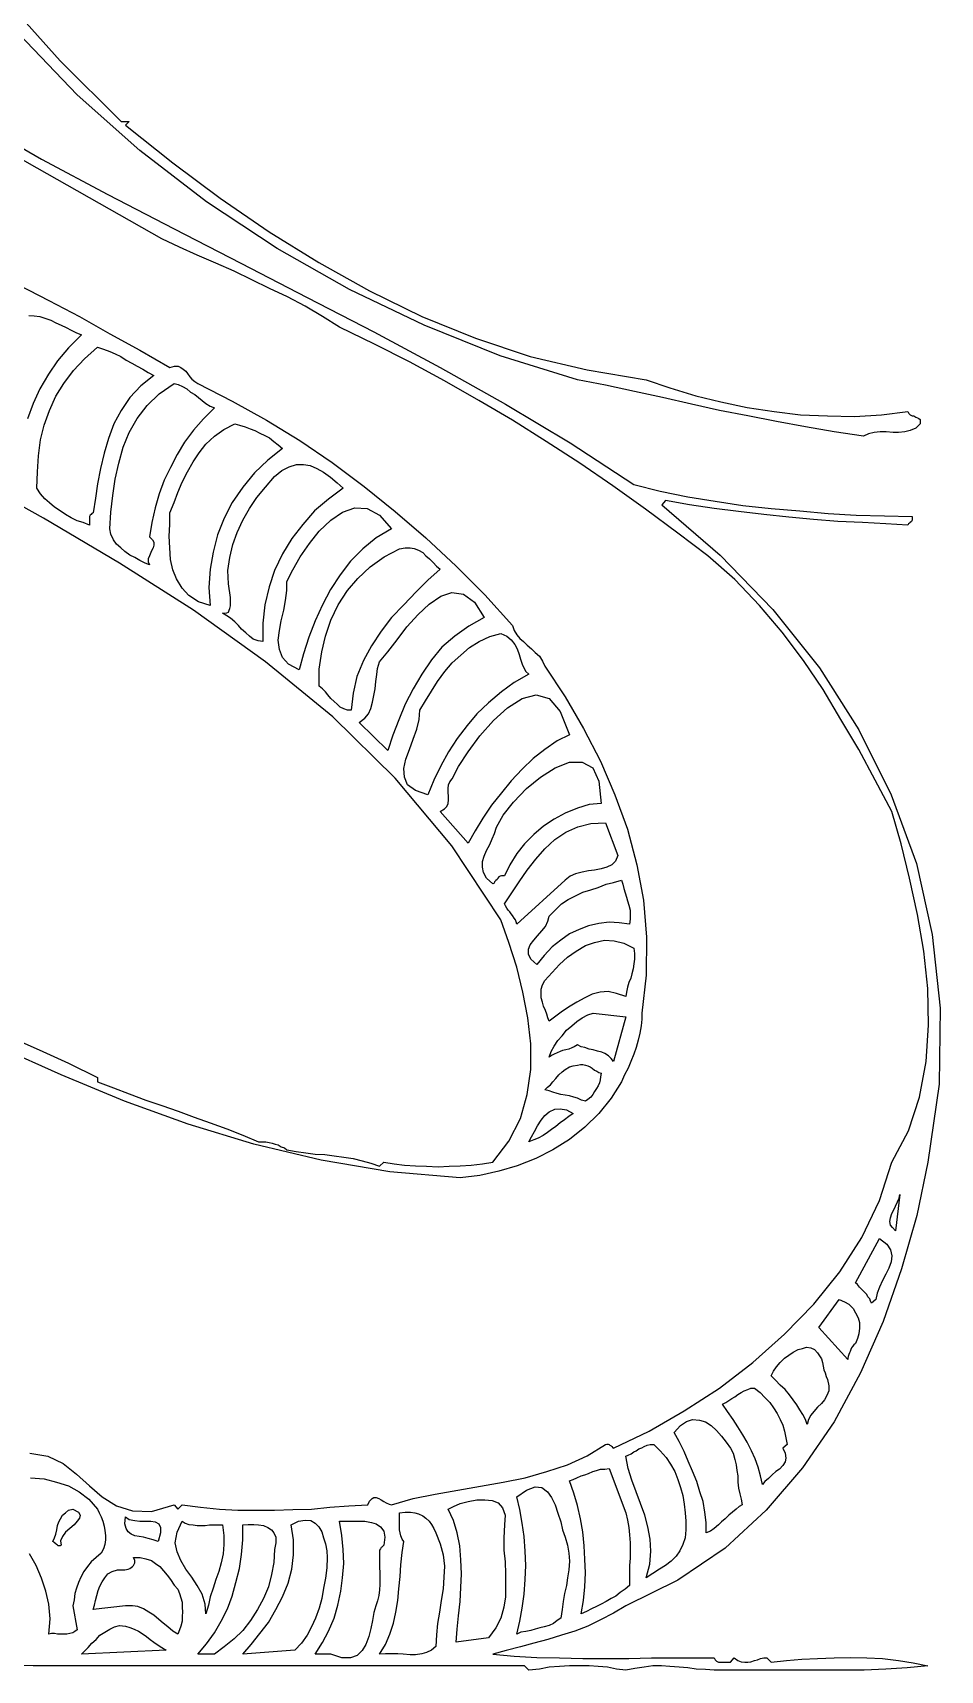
# Model space of a CAD drawing. Extents: x 0.04 to 7.15, y 0.03 to 8.65.
# Drawn here: x 5.67 to 7.151, y 2.743 to 5.414 of the extents above; entities that cross this region are included whole.
import ezdxf

# ---------------------------------------------------------------- set-up
doc = ezdxf.new("R2010")
doc.units = 0
doc.layers.add('1', color=7, linetype='Continuous')

msp = doc.modelspace()

# ---------------------------------------------------------------- linework, layer by layer
for points in [[(5.623, 5.472), (5.715, 5.368), (5.815, 5.269), (5.828, 5.269), (5.822, 5.263), (5.899, 5.202), (5.976, 5.144), (6.056, 5.089), (6.137, 5.039), (6.22, 4.993), (6.305, 4.951), (6.393, 4.916), (6.482, 4.886), (6.575, 4.864), (6.671, 4.848), (6.71, 4.835), (6.752, 4.822), (6.793, 4.812), (6.836, 4.803), (6.88, 4.796), (6.923, 4.791), (6.967, 4.789), (7.011, 4.788), (7.055, 4.791), (7.098, 4.796), (7.1, 4.793), (7.102, 4.791), (7.105, 4.789), (7.108, 4.789), (7.111, 4.787), (7.114, 4.786), (7.116, 4.785), (7.118, 4.783), (7.118, 4.78), (7.118, 4.776), (7.111, 4.769), (7.102, 4.765), (7.093, 4.763), (7.083, 4.762), (7.074, 4.762), (7.063, 4.763), (7.053, 4.763), (7.043, 4.762), (7.034, 4.76), (7.026, 4.756), (6.978, 4.763), (6.931, 4.771), (6.884, 4.78), (6.837, 4.789), (6.791, 4.798), (6.745, 4.808), (6.698, 4.819), (6.652, 4.829), (6.605, 4.839), (6.559, 4.848), (6.433, 4.887), (6.309, 4.937), (6.187, 4.995), (6.069, 5.062), (5.954, 5.138), (5.845, 5.222), (5.743, 5.313), (5.648, 5.412)], [(5.578, 5.269), (5.685, 5.208), (5.793, 5.15), (5.901, 5.094), (6.01, 5.038), (6.118, 4.982), (6.227, 4.926), (6.335, 4.868), (6.442, 4.808), (6.547, 4.745), (6.651, 4.677), (6.694, 4.666), (6.739, 4.657), (6.784, 4.65), (6.829, 4.643), (6.875, 4.638), (6.922, 4.634), (6.968, 4.63), (7.014, 4.627), (7.06, 4.626), (7.105, 4.625), (7.105, 4.622), (7.105, 4.62), (7.105, 4.619), (7.104, 4.617), (7.102, 4.615), (7.101, 4.614), (7.099, 4.613), (7.098, 4.611), (7.062, 4.613), (7.024, 4.615), (6.984, 4.617), (6.944, 4.62), (6.904, 4.624), (6.863, 4.628), (6.822, 4.633), (6.782, 4.638), (6.742, 4.644), (6.703, 4.651), (6.697, 4.644), (6.792, 4.562), (6.878, 4.473), (6.954, 4.378), (7.018, 4.277), (7.071, 4.171), (7.112, 4.059), (7.138, 3.943), (7.151, 3.823), (7.149, 3.699), (7.131, 3.572), (7.113, 3.485), (7.088, 3.398), (7.058, 3.312), (7.021, 3.228), (6.978, 3.148), (6.926, 3.073), (6.867, 3.004), (6.8, 2.942), (6.723, 2.89), (6.638, 2.848), (6.618, 2.836), (6.597, 2.825), (6.576, 2.815), (6.555, 2.807), (6.533, 2.8), (6.511, 2.793), (6.488, 2.787), (6.466, 2.781), (6.443, 2.775), (6.421, 2.769), (6.456, 2.766), (6.493, 2.764), (6.53, 2.763), (6.568, 2.762), (6.606, 2.762), (6.643, 2.762), (6.68, 2.763), (6.716, 2.763), (6.75, 2.763), (6.782, 2.763), (6.784, 2.76), (6.786, 2.758), (6.789, 2.756), (6.791, 2.756), (6.794, 2.756), (6.797, 2.756), (6.8, 2.756), (6.803, 2.756), (6.806, 2.756), (6.809, 2.756), (6.815, 2.763), (6.821, 2.759), (6.826, 2.757), (6.832, 2.756), (6.837, 2.756), (6.842, 2.757), (6.848, 2.759), (6.853, 2.76), (6.858, 2.762), (6.863, 2.763), (6.868, 2.763), (6.875, 2.756), (6.9, 2.759), (6.925, 2.761), (6.951, 2.762), (6.978, 2.763), (7.004, 2.764), (7.031, 2.763), (7.057, 2.762), (7.083, 2.759), (7.107, 2.755), (7.131, 2.75), (7.097, 2.747), (7.062, 2.745), (7.027, 2.743), (6.991, 2.743), (6.955, 2.743), (6.92, 2.743), (6.884, 2.743), (6.849, 2.743), (6.815, 2.743), (6.782, 2.743), (6.768, 2.744), (6.753, 2.745), (6.739, 2.747), (6.725, 2.748), (6.71, 2.749), (6.696, 2.75), (6.682, 2.75), (6.668, 2.748), (6.653, 2.746), (6.638, 2.743), (6.623, 2.745), (6.608, 2.748), (6.593, 2.749), (6.578, 2.75), (6.562, 2.75), (6.546, 2.75), (6.53, 2.749), (6.513, 2.748), (6.497, 2.745), (6.48, 2.743), (6.473, 2.75), (6.465, 2.75), (6.457, 2.75), (6.449, 2.75), (6.442, 2.75), (6.434, 2.75), (6.425, 2.75), (6.417, 2.75), (6.408, 2.75), (6.398, 2.75), (6.388, 2.75), (6.32, 2.75), (6.25, 2.75), (6.18, 2.75), (6.108, 2.75), (6.035, 2.75), (5.962, 2.75), (5.889, 2.75), (5.815, 2.75), (5.743, 2.75), (5.671, 2.75), (5.556, 2.753)], [(5.666, 3.097), (5.695, 3.092), (5.72, 3.08), (5.742, 3.063), (5.763, 3.044), (5.784, 3.026), (5.807, 3.011), (5.833, 3.003), (5.864, 3.002), (5.901, 3.013), (5.907, 3.006), (5.914, 3.013), (5.944, 3.009), (5.975, 3.006), (6.005, 3.004), (6.035, 3.004), (6.065, 3.004), (6.095, 3.005), (6.125, 3.006), (6.155, 3.009), (6.186, 3.011), (6.217, 3.013), (6.22, 3.019), (6.224, 3.023), (6.227, 3.025), (6.231, 3.025), (6.235, 3.023), (6.239, 3.021), (6.243, 3.018), (6.247, 3.016), (6.252, 3.014), (6.256, 3.013), (6.291, 3.023), (6.327, 3.03), (6.364, 3.037), (6.401, 3.043), (6.438, 3.05), (6.474, 3.057), (6.509, 3.067), (6.543, 3.078), (6.575, 3.093), (6.605, 3.111), (6.607, 3.112), (6.609, 3.112), (6.611, 3.111), (6.612, 3.11), (6.614, 3.109), (6.615, 3.108), (6.617, 3.106), (6.618, 3.105), (6.676, 3.133), (6.733, 3.166), (6.791, 3.203), (6.845, 3.245), (6.897, 3.291), (6.945, 3.34), (6.987, 3.393), (7.023, 3.449), (7.052, 3.509), (7.072, 3.572), (7.099, 3.623), (7.117, 3.678), (7.128, 3.736), (7.132, 3.795), (7.131, 3.855), (7.124, 3.916), (7.114, 3.976), (7.101, 4.035), (7.087, 4.091), (7.072, 4.144), (7.045, 4.195), (7.018, 4.245), (6.989, 4.294), (6.96, 4.343), (6.928, 4.39), (6.893, 4.436), (6.856, 4.48), (6.816, 4.522), (6.772, 4.561), (6.723, 4.598), (6.67, 4.637), (6.617, 4.675), (6.563, 4.712), (6.508, 4.747), (6.453, 4.782), (6.398, 4.814), (6.342, 4.846), (6.285, 4.877), (6.228, 4.906), (6.171, 4.934), (6.143, 4.951), (6.115, 4.968), (6.086, 4.983), (6.057, 4.997), (6.028, 5.011), (5.999, 5.025), (5.969, 5.038), (5.939, 5.051), (5.91, 5.064), (5.881, 5.078), (5.625, 5.223)], [(5.647, 5.003), (5.697, 4.977), (5.747, 4.951), (5.796, 4.923), (5.845, 4.896), (5.894, 4.868), (5.902, 4.87), (5.908, 4.87), (5.912, 4.868), (5.916, 4.865), (5.92, 4.862), (5.923, 4.858), (5.927, 4.853), (5.93, 4.849), (5.935, 4.845), (5.94, 4.842), (5.996, 4.813), (6.052, 4.782), (6.106, 4.749), (6.159, 4.713), (6.211, 4.674), (6.262, 4.633), (6.312, 4.59), (6.361, 4.544), (6.408, 4.497), (6.453, 4.447), (6.456, 4.439), (6.46, 4.432), (6.465, 4.426), (6.471, 4.421), (6.477, 4.415), (6.484, 4.409), (6.49, 4.403), (6.497, 4.397), (6.502, 4.389), (6.506, 4.381), (6.539, 4.331), (6.569, 4.279), (6.597, 4.226), (6.62, 4.171), (6.641, 4.115), (6.656, 4.057), (6.667, 3.999), (6.672, 3.939), (6.671, 3.877), (6.664, 3.815), (6.664, 3.805), (6.663, 3.794), (6.661, 3.782), (6.658, 3.771), (6.655, 3.759), (6.651, 3.748), (6.646, 3.736), (6.642, 3.725), (6.636, 3.714), (6.631, 3.703), (6.614, 3.676), (6.594, 3.651), (6.571, 3.629), (6.546, 3.609), (6.519, 3.592), (6.491, 3.578), (6.461, 3.566), (6.431, 3.557), (6.4, 3.55), (6.368, 3.546), (6.253, 3.556), (6.141, 3.575), (6.031, 3.601), (5.924, 3.634), (5.82, 3.671), (5.717, 3.714), (5.617, 3.759)], [(5.633, 3.776), (5.681, 3.755), (5.729, 3.733), (5.776, 3.71), (5.776, 3.703), (5.802, 3.693), (5.828, 3.683), (5.855, 3.673), (5.881, 3.664), (5.908, 3.655), (5.934, 3.645), (5.96, 3.636), (5.987, 3.626), (6.013, 3.616), (6.039, 3.605), (6.042, 3.605), (6.046, 3.605), (6.051, 3.605), (6.056, 3.604), (6.061, 3.603), (6.066, 3.601), (6.071, 3.6), (6.076, 3.597), (6.081, 3.595), (6.085, 3.592), (6.1, 3.589), (6.116, 3.587), (6.131, 3.585), (6.147, 3.584), (6.162, 3.582), (6.178, 3.58), (6.193, 3.578), (6.208, 3.574), (6.222, 3.57), (6.236, 3.565), (6.243, 3.572), (6.26, 3.569), (6.277, 3.567), (6.295, 3.566), (6.313, 3.565), (6.332, 3.564), (6.35, 3.565), (6.368, 3.566), (6.386, 3.567), (6.404, 3.569), (6.421, 3.572), (6.447, 3.606), (6.466, 3.643), (6.477, 3.682), (6.483, 3.723), (6.483, 3.765), (6.478, 3.807), (6.47, 3.849), (6.46, 3.89), (6.447, 3.93), (6.434, 3.967), (6.354, 4.088), (6.262, 4.198), (6.16, 4.298), (6.05, 4.388), (5.933, 4.472), (5.812, 4.549), (5.688, 4.622), (5.563, 4.692)], [(5.717, 2.947), (5.715, 2.946), (5.712, 2.946), (5.711, 2.947), (5.709, 2.948), (5.708, 2.949), (5.706, 2.951), (5.705, 2.952), (5.703, 2.953), (5.706, 2.959), (5.708, 2.965), (5.71, 2.972), (5.711, 2.979), (5.713, 2.985), (5.716, 2.99), (5.719, 2.996), (5.724, 3), (5.729, 3.004), (5.736, 3.006), (5.745, 3.001), (5.748, 2.996), (5.747, 2.991), (5.743, 2.986), (5.738, 2.98), (5.731, 2.974), (5.724, 2.968), (5.719, 2.961), (5.716, 2.954), (5.717, 2.947)]]:
    msp.add_lwpolyline(points)
at = {"layer": '1'}
for points in [[(5.664, 4.953), (5.673, 4.952), (5.682, 4.951), (5.692, 4.948), (5.7, 4.945), (5.708, 4.941), (5.717, 4.937), (5.725, 4.933), (5.733, 4.929), (5.741, 4.925), (5.75, 4.921)], [(5.75, 4.921), (5.729, 4.9), (5.711, 4.879), (5.696, 4.857), (5.682, 4.833), (5.671, 4.809), (5.662, 4.784)], [(5.868, 4.855), (5.847, 4.838), (5.829, 4.819), (5.815, 4.798), (5.803, 4.776), (5.794, 4.752), (5.787, 4.728), (5.781, 4.703), (5.776, 4.678), (5.773, 4.655), (5.769, 4.631), (5.767, 4.63), (5.766, 4.628), (5.764, 4.627), (5.763, 4.625), (5.763, 4.622), (5.763, 4.62), (5.763, 4.617), (5.763, 4.614), (5.763, 4.611), (5.753, 4.615), (5.743, 4.618), (5.733, 4.623), (5.724, 4.628), (5.715, 4.634), (5.706, 4.64), (5.698, 4.647), (5.69, 4.654), (5.683, 4.662), (5.677, 4.671), (5.678, 4.698), (5.68, 4.724), (5.683, 4.75), (5.689, 4.774), (5.698, 4.798), (5.708, 4.821), (5.721, 4.842), (5.737, 4.863), (5.755, 4.882), (5.776, 4.901), (5.786, 4.898), (5.796, 4.894), (5.805, 4.89), (5.814, 4.886), (5.823, 4.88), (5.832, 4.875), (5.841, 4.87), (5.85, 4.865), (5.859, 4.86), (5.868, 4.855)], [(5.967, 4.802), (5.949, 4.784), (5.933, 4.766), (5.918, 4.746), (5.906, 4.726), (5.895, 4.705), (5.885, 4.684), (5.877, 4.662), (5.87, 4.639), (5.865, 4.615), (5.861, 4.592), (5.866, 4.587), (5.868, 4.583), (5.868, 4.578), (5.867, 4.574), (5.865, 4.57), (5.863, 4.566), (5.861, 4.561), (5.859, 4.556), (5.859, 4.551), (5.861, 4.546), (5.854, 4.549), (5.845, 4.553), (5.837, 4.558), (5.829, 4.562), (5.821, 4.568), (5.814, 4.574), (5.807, 4.58), (5.802, 4.587), (5.798, 4.596), (5.796, 4.605), (5.798, 4.632), (5.801, 4.659), (5.805, 4.686), (5.811, 4.712), (5.818, 4.738), (5.828, 4.762), (5.841, 4.785), (5.857, 4.806), (5.877, 4.825), (5.901, 4.842), (5.908, 4.84), (5.915, 4.837), (5.922, 4.833), (5.928, 4.828), (5.935, 4.824), (5.941, 4.819), (5.947, 4.814), (5.953, 4.809), (5.96, 4.805), (5.967, 4.802)], [(6.078, 4.736), (6.054, 4.717), (6.032, 4.696), (6.013, 4.673), (5.996, 4.648), (5.983, 4.622), (5.972, 4.595), (5.965, 4.567), (5.96, 4.539), (5.958, 4.509), (5.96, 4.48), (5.941, 4.486), (5.925, 4.496), (5.914, 4.508), (5.905, 4.523), (5.899, 4.538), (5.895, 4.555), (5.894, 4.574), (5.893, 4.593), (5.894, 4.612), (5.894, 4.631), (5.901, 4.648), (5.907, 4.664), (5.914, 4.681), (5.923, 4.698), (5.932, 4.714), (5.942, 4.729), (5.953, 4.743), (5.967, 4.756), (5.982, 4.767), (6, 4.776), (6.008, 4.774), (6.017, 4.771), (6.025, 4.768), (6.033, 4.765), (6.041, 4.761), (6.049, 4.757), (6.057, 4.753), (6.064, 4.747), (6.071, 4.742), (6.078, 4.736)], [(6.177, 4.671), (6.153, 4.653), (6.13, 4.634), (6.111, 4.612), (6.093, 4.589), (6.078, 4.564), (6.065, 4.537), (6.056, 4.51), (6.049, 4.481), (6.046, 4.451), (6.046, 4.421), (6.038, 4.422), (6.03, 4.425), (6.024, 4.43), (6.018, 4.435), (6.011, 4.441), (6.006, 4.447), (6, 4.453), (5.993, 4.459), (5.987, 4.463), (5.98, 4.467), (5.984, 4.467), (5.987, 4.468), (5.99, 4.469), (5.991, 4.472), (5.992, 4.475), (5.993, 4.479), (5.993, 4.482), (5.993, 4.486), (5.993, 4.49), (5.993, 4.493), (5.99, 4.515), (5.989, 4.537), (5.992, 4.558), (5.997, 4.579), (6.004, 4.599), (6.013, 4.619), (6.024, 4.638), (6.036, 4.656), (6.05, 4.673), (6.065, 4.69), (6.077, 4.7), (6.089, 4.706), (6.101, 4.71), (6.112, 4.71), (6.123, 4.708), (6.134, 4.703), (6.145, 4.697), (6.156, 4.689), (6.167, 4.68), (6.177, 4.671)], [(6.256, 4.605), (6.231, 4.59), (6.209, 4.572), (6.189, 4.552), (6.172, 4.53), (6.156, 4.506), (6.143, 4.481), (6.131, 4.455), (6.121, 4.428), (6.112, 4.401), (6.105, 4.375), (6.088, 4.384), (6.078, 4.395), (6.073, 4.408), (6.071, 4.423), (6.073, 4.439), (6.076, 4.455), (6.08, 4.472), (6.083, 4.488), (6.085, 4.504), (6.085, 4.519), (6.095, 4.538), (6.107, 4.559), (6.122, 4.581), (6.138, 4.601), (6.157, 4.619), (6.176, 4.632), (6.196, 4.639), (6.216, 4.638), (6.236, 4.627), (6.256, 4.605)], [(6.335, 4.539), (6.315, 4.521), (6.296, 4.502), (6.276, 4.481), (6.256, 4.46), (6.239, 4.438), (6.223, 4.414), (6.21, 4.39), (6.199, 4.364), (6.193, 4.337), (6.19, 4.309), (6.184, 4.309), (6.178, 4.311), (6.172, 4.314), (6.167, 4.319), (6.162, 4.323), (6.157, 4.328), (6.152, 4.334), (6.148, 4.339), (6.143, 4.344), (6.138, 4.348), (6.138, 4.376), (6.142, 4.404), (6.148, 4.43), (6.157, 4.456), (6.169, 4.481), (6.184, 4.504), (6.201, 4.524), (6.221, 4.543), (6.244, 4.559), (6.269, 4.572), (6.278, 4.574), (6.286, 4.574), (6.293, 4.573), (6.3, 4.57), (6.307, 4.566), (6.312, 4.561), (6.318, 4.556), (6.324, 4.55), (6.329, 4.544), (6.335, 4.539)], [(6.407, 4.46), (6.382, 4.446), (6.359, 4.43), (6.338, 4.412), (6.321, 4.391), (6.305, 4.368), (6.291, 4.344), (6.278, 4.319), (6.268, 4.293), (6.258, 4.268), (6.25, 4.243), (6.203, 4.289), (6.212, 4.296), (6.218, 4.303), (6.222, 4.312), (6.225, 4.322), (6.227, 4.333), (6.229, 4.344), (6.23, 4.356), (6.232, 4.367), (6.233, 4.377), (6.236, 4.388), (6.25, 4.404), (6.265, 4.424), (6.281, 4.445), (6.299, 4.465), (6.317, 4.482), (6.336, 4.495), (6.354, 4.501), (6.373, 4.498), (6.391, 4.485), (6.407, 4.46)], [(6.48, 4.368), (6.456, 4.354), (6.435, 4.339), (6.414, 4.321), (6.395, 4.303), (6.379, 4.284), (6.363, 4.263), (6.349, 4.241), (6.336, 4.218), (6.325, 4.195), (6.315, 4.171), (6.295, 4.178), (6.282, 4.187), (6.277, 4.2), (6.276, 4.214), (6.279, 4.229), (6.285, 4.245), (6.291, 4.262), (6.297, 4.278), (6.301, 4.294), (6.302, 4.309), (6.311, 4.324), (6.321, 4.34), (6.331, 4.356), (6.343, 4.372), (6.355, 4.386), (6.369, 4.399), (6.383, 4.411), (6.399, 4.421), (6.416, 4.429), (6.434, 4.434), (6.444, 4.43), (6.451, 4.424), (6.457, 4.416), (6.461, 4.409), (6.464, 4.4), (6.466, 4.392), (6.469, 4.384), (6.472, 4.377), (6.475, 4.372), (6.48, 4.368)], [(6.546, 4.269), (6.526, 4.259), (6.506, 4.245), (6.487, 4.23), (6.469, 4.213), (6.451, 4.194), (6.435, 4.174), (6.419, 4.154), (6.405, 4.133), (6.392, 4.112), (6.381, 4.092), (6.335, 4.144), (6.342, 4.148), (6.346, 4.152), (6.348, 4.157), (6.349, 4.163), (6.349, 4.169), (6.348, 4.175), (6.348, 4.181), (6.349, 4.187), (6.351, 4.192), (6.355, 4.197), (6.365, 4.217), (6.381, 4.241), (6.4, 4.267), (6.422, 4.292), (6.445, 4.313), (6.469, 4.328), (6.492, 4.334), (6.513, 4.328), (6.531, 4.307), (6.546, 4.269)], [(6.598, 4.157), (6.578, 4.155), (6.559, 4.149), (6.539, 4.141), (6.521, 4.131), (6.504, 4.12), (6.488, 4.106), (6.473, 4.091), (6.46, 4.075), (6.449, 4.057), (6.44, 4.039), (6.437, 4.039), (6.435, 4.039), (6.433, 4.038), (6.431, 4.037), (6.429, 4.035), (6.428, 4.033), (6.426, 4.031), (6.424, 4.029), (6.423, 4.027), (6.421, 4.026), (6.411, 4.035), (6.406, 4.044), (6.404, 4.053), (6.404, 4.062), (6.407, 4.071), (6.411, 4.08), (6.416, 4.09), (6.42, 4.099), (6.424, 4.108), (6.427, 4.118), (6.438, 4.138), (6.455, 4.159), (6.476, 4.181), (6.499, 4.2), (6.523, 4.215), (6.546, 4.224), (6.567, 4.224), (6.584, 4.215), (6.594, 4.193), (6.598, 4.157)], [(6.625, 4.072), (6.621, 4.063), (6.615, 4.057), (6.607, 4.053), (6.598, 4.05), (6.587, 4.048), (6.577, 4.047), (6.567, 4.045), (6.556, 4.042), (6.547, 4.038), (6.539, 4.032), (6.46, 3.96), (6.459, 3.964), (6.458, 3.967), (6.456, 3.97), (6.453, 3.974), (6.451, 3.977), (6.449, 3.98), (6.446, 3.983), (6.444, 3.986), (6.442, 3.99), (6.44, 3.993), (6.452, 4.011), (6.464, 4.029), (6.477, 4.048), (6.491, 4.066), (6.506, 4.083), (6.522, 4.098), (6.54, 4.11), (6.56, 4.119), (6.581, 4.124), (6.605, 4.125), (6.625, 4.072)], [(6.644, 3.96), (6.627, 3.962), (6.611, 3.963), (6.594, 3.961), (6.577, 3.957), (6.562, 3.951), (6.546, 3.944), (6.532, 3.934), (6.518, 3.923), (6.505, 3.909), (6.493, 3.894), (6.483, 3.903), (6.479, 3.911), (6.479, 3.919), (6.482, 3.926), (6.488, 3.934), (6.494, 3.941), (6.501, 3.949), (6.507, 3.956), (6.511, 3.965), (6.513, 3.973), (6.523, 3.983), (6.533, 3.993), (6.544, 4), (6.556, 4.006), (6.568, 4.012), (6.581, 4.016), (6.593, 4.02), (6.606, 4.025), (6.618, 4.028), (6.631, 4.032), (6.633, 4.025), (6.635, 4.018), (6.637, 4.011), (6.639, 4.004), (6.641, 3.998), (6.643, 3.991), (6.645, 3.983), (6.645, 3.976), (6.645, 3.968), (6.644, 3.96)], [(6.651, 3.921), (6.652, 3.912), (6.652, 3.903), (6.651, 3.895), (6.65, 3.887), (6.648, 3.879), (6.646, 3.872), (6.643, 3.865), (6.641, 3.857), (6.639, 3.849), (6.638, 3.842), (6.623, 3.847), (6.609, 3.85), (6.596, 3.849), (6.583, 3.846), (6.571, 3.84), (6.558, 3.833), (6.547, 3.826), (6.535, 3.818), (6.524, 3.81), (6.513, 3.802), (6.511, 3.807), (6.509, 3.813), (6.507, 3.819), (6.504, 3.826), (6.502, 3.833), (6.5, 3.84), (6.5, 3.847), (6.5, 3.854), (6.502, 3.861), (6.506, 3.868), (6.518, 3.881), (6.53, 3.894), (6.543, 3.906), (6.557, 3.916), (6.572, 3.925), (6.587, 3.93), (6.603, 3.934), (6.619, 3.933), (6.635, 3.929), (6.651, 3.921)], [(6.618, 3.736), (6.614, 3.741), (6.61, 3.745), (6.604, 3.749), (6.599, 3.751), (6.592, 3.753), (6.585, 3.755), (6.578, 3.756), (6.571, 3.759), (6.565, 3.76), (6.559, 3.763), (6.554, 3.76), (6.55, 3.758), (6.545, 3.756), (6.54, 3.755), (6.535, 3.754), (6.531, 3.752), (6.526, 3.75), (6.521, 3.748), (6.517, 3.746), (6.513, 3.743), (6.516, 3.752), (6.521, 3.761), (6.527, 3.77), (6.534, 3.778), (6.541, 3.787), (6.55, 3.794), (6.558, 3.801), (6.567, 3.807), (6.576, 3.812), (6.585, 3.815), (6.638, 3.809), (6.618, 3.736)], [(6.598, 3.717), (6.597, 3.711), (6.596, 3.706), (6.595, 3.701), (6.593, 3.696), (6.59, 3.692), (6.587, 3.687), (6.584, 3.682), (6.581, 3.678), (6.576, 3.674), (6.572, 3.671), (6.566, 3.673), (6.559, 3.676), (6.553, 3.678), (6.546, 3.68), (6.539, 3.681), (6.532, 3.682), (6.526, 3.684), (6.519, 3.686), (6.513, 3.688), (6.506, 3.69), (6.51, 3.694), (6.515, 3.698), (6.519, 3.703), (6.524, 3.708), (6.529, 3.714), (6.534, 3.719), (6.539, 3.723), (6.546, 3.727), (6.552, 3.729), (6.559, 3.73), (6.564, 3.731), (6.568, 3.731), (6.572, 3.73), (6.576, 3.729), (6.58, 3.727), (6.583, 3.725), (6.587, 3.722), (6.591, 3.72), (6.594, 3.718), (6.598, 3.717)], [(6.552, 3.651), (6.545, 3.646), (6.538, 3.641), (6.531, 3.636), (6.524, 3.63), (6.517, 3.625), (6.51, 3.62), (6.503, 3.615), (6.495, 3.611), (6.488, 3.608), (6.48, 3.605), (6.484, 3.613), (6.489, 3.622), (6.494, 3.631), (6.5, 3.64), (6.506, 3.648), (6.513, 3.654), (6.522, 3.658), (6.531, 3.659), (6.541, 3.657), (6.552, 3.651)], [(7.078, 3.46), (7.073, 3.465), (7.07, 3.469), (7.069, 3.475), (7.07, 3.481), (7.072, 3.488), (7.075, 3.494), (7.078, 3.5), (7.081, 3.507), (7.084, 3.513), (7.085, 3.519), (7.078, 3.46)], [(7.046, 3.348), (7.039, 3.342), (7.037, 3.345), (7.036, 3.349), (7.033, 3.352), (7.031, 3.356), (7.028, 3.359), (7.025, 3.362), (7.022, 3.365), (7.019, 3.368), (7.016, 3.372), (7.013, 3.375), (7.052, 3.447), (7.064, 3.438), (7.07, 3.429), (7.072, 3.419), (7.071, 3.409), (7.067, 3.399), (7.062, 3.389), (7.057, 3.379), (7.052, 3.368), (7.048, 3.358), (7.046, 3.348)], [(7.013, 3.276), (7.01, 3.274), (7.008, 3.271), (7.006, 3.269), (7.005, 3.266), (7.004, 3.263), (7.003, 3.261), (7.002, 3.258), (7.001, 3.255), (7, 3.252), (7, 3.25), (6.953, 3.302), (6.986, 3.348), (6.995, 3.344), (7.002, 3.34), (7.009, 3.333), (7.013, 3.326), (7.017, 3.318), (7.019, 3.31), (7.019, 3.301), (7.018, 3.292), (7.016, 3.284), (7.013, 3.276)], [(6.967, 3.217), (6.969, 3.207), (6.969, 3.199), (6.966, 3.191), (6.962, 3.184), (6.957, 3.178), (6.951, 3.172), (6.945, 3.165), (6.94, 3.159), (6.936, 3.152), (6.934, 3.144), (6.931, 3.152), (6.927, 3.16), (6.922, 3.168), (6.917, 3.176), (6.911, 3.184), (6.905, 3.192), (6.898, 3.201), (6.89, 3.208), (6.882, 3.216), (6.875, 3.223), (6.879, 3.231), (6.884, 3.238), (6.89, 3.245), (6.897, 3.252), (6.904, 3.257), (6.911, 3.262), (6.919, 3.266), (6.926, 3.268), (6.933, 3.27), (6.94, 3.269), (6.946, 3.266), (6.951, 3.261), (6.954, 3.256), (6.957, 3.251), (6.959, 3.245), (6.96, 3.239), (6.961, 3.233), (6.963, 3.228), (6.965, 3.222), (6.967, 3.217)], [(6.901, 3.111), (6.894, 3.105), (6.898, 3.097), (6.899, 3.089), (6.898, 3.083), (6.894, 3.077), (6.889, 3.071), (6.883, 3.067), (6.877, 3.062), (6.871, 3.056), (6.865, 3.051), (6.861, 3.046), (6.858, 3.06), (6.854, 3.074), (6.849, 3.088), (6.843, 3.101), (6.836, 3.115), (6.829, 3.127), (6.821, 3.14), (6.813, 3.152), (6.804, 3.165), (6.796, 3.177), (6.801, 3.18), (6.806, 3.183), (6.811, 3.186), (6.816, 3.189), (6.821, 3.193), (6.826, 3.196), (6.831, 3.199), (6.837, 3.201), (6.842, 3.203), (6.848, 3.203), (6.857, 3.196), (6.865, 3.188), (6.873, 3.18), (6.879, 3.171), (6.885, 3.162), (6.89, 3.152), (6.894, 3.143), (6.897, 3.133), (6.899, 3.122), (6.901, 3.111)], [(6.828, 3.013), (6.823, 3.01), (6.818, 3.006), (6.812, 3.001), (6.806, 2.996), (6.8, 2.99), (6.794, 2.985), (6.789, 2.98), (6.782, 2.974), (6.776, 2.97), (6.769, 2.967), (6.769, 2.984), (6.767, 3.001), (6.764, 3.018), (6.759, 3.034), (6.754, 3.051), (6.747, 3.068), (6.74, 3.084), (6.733, 3.1), (6.725, 3.116), (6.717, 3.131), (6.727, 3.142), (6.737, 3.149), (6.747, 3.152), (6.758, 3.151), (6.768, 3.148), (6.777, 3.142), (6.786, 3.134), (6.794, 3.125), (6.802, 3.115), (6.809, 3.105), (6.813, 3.097), (6.816, 3.087), (6.818, 3.078), (6.819, 3.069), (6.821, 3.06), (6.821, 3.05), (6.822, 3.04), (6.824, 3.031), (6.826, 3.022), (6.828, 3.013)], [(6.736, 2.986), (6.736, 2.972), (6.735, 2.959), (6.731, 2.948), (6.726, 2.938), (6.72, 2.929), (6.712, 2.921), (6.703, 2.914), (6.693, 2.908), (6.682, 2.901), (6.671, 2.894), (6.677, 2.916), (6.679, 2.937), (6.678, 2.957), (6.674, 2.977), (6.669, 2.996), (6.662, 3.015), (6.655, 3.034), (6.648, 3.053), (6.642, 3.072), (6.638, 3.092), (6.642, 3.094), (6.647, 3.096), (6.651, 3.099), (6.655, 3.101), (6.659, 3.104), (6.664, 3.106), (6.668, 3.108), (6.673, 3.11), (6.678, 3.111), (6.684, 3.111), (6.694, 3.101), (6.704, 3.09), (6.711, 3.079), (6.718, 3.067), (6.723, 3.054), (6.727, 3.041), (6.731, 3.028), (6.733, 3.014), (6.735, 3), (6.736, 2.986)], [(6.638, 3), (6.641, 2.988), (6.643, 2.976), (6.644, 2.964), (6.645, 2.951), (6.645, 2.939), (6.645, 2.926), (6.644, 2.914), (6.644, 2.902), (6.644, 2.891), (6.644, 2.881), (6.637, 2.875), (6.629, 2.87), (6.622, 2.864), (6.614, 2.86), (6.606, 2.855), (6.598, 2.851), (6.59, 2.847), (6.582, 2.843), (6.574, 2.839), (6.565, 2.835), (6.569, 2.857), (6.571, 2.879), (6.572, 2.902), (6.571, 2.924), (6.57, 2.946), (6.568, 2.969), (6.564, 2.99), (6.559, 3.012), (6.553, 3.032), (6.546, 3.052), (6.552, 3.054), (6.558, 3.057), (6.565, 3.06), (6.571, 3.062), (6.577, 3.064), (6.584, 3.067), (6.59, 3.069), (6.597, 3.071), (6.604, 3.071), (6.611, 3.072), (6.638, 3)], [(5.667, 3.057), (5.689, 3.055), (5.709, 3.05), (5.729, 3.044), (5.746, 3.034), (5.762, 3.022), (5.776, 3.006), (5.779, 3), (5.782, 2.993), (5.785, 2.986), (5.787, 2.978), (5.788, 2.971), (5.789, 2.963), (5.789, 2.956), (5.788, 2.948), (5.786, 2.941), (5.782, 2.934), (5.774, 2.927), (5.766, 2.92), (5.76, 2.912), (5.754, 2.904), (5.749, 2.895), (5.745, 2.886), (5.742, 2.877), (5.739, 2.868), (5.738, 2.858), (5.736, 2.848), (5.743, 2.809), (5.739, 2.806), (5.736, 2.804), (5.731, 2.803), (5.726, 2.802), (5.722, 2.802), (5.717, 2.802), (5.711, 2.802), (5.706, 2.803), (5.701, 2.803), (5.697, 2.802), (5.699, 2.827), (5.697, 2.851), (5.692, 2.872), (5.685, 2.893), (5.676, 2.914), (5.665, 2.933)], [(6.44, 2.98), (6.439, 2.959), (6.439, 2.939), (6.441, 2.92), (6.442, 2.9), (6.442, 2.881), (6.442, 2.863), (6.439, 2.846), (6.434, 2.828), (6.426, 2.812), (6.414, 2.796), (6.361, 2.789), (6.363, 2.81), (6.365, 2.832), (6.368, 2.855), (6.369, 2.878), (6.37, 2.9), (6.369, 2.923), (6.367, 2.946), (6.363, 2.967), (6.357, 2.987), (6.348, 3.006), (6.357, 3.01), (6.368, 3.015), (6.381, 3.018), (6.395, 3.021), (6.408, 3.021), (6.42, 3.02), (6.43, 3.016), (6.437, 3.008), (6.441, 2.996), (6.44, 2.98)], [(6.539, 2.96), (6.543, 2.947), (6.545, 2.934), (6.546, 2.921), (6.545, 2.907), (6.543, 2.894), (6.541, 2.881), (6.538, 2.868), (6.536, 2.855), (6.534, 2.842), (6.532, 2.828), (6.526, 2.824), (6.52, 2.819), (6.513, 2.816), (6.505, 2.814), (6.498, 2.812), (6.49, 2.81), (6.483, 2.808), (6.475, 2.806), (6.467, 2.805), (6.46, 2.802), (6.465, 2.823), (6.469, 2.844), (6.472, 2.867), (6.474, 2.891), (6.475, 2.914), (6.474, 2.937), (6.472, 2.961), (6.469, 2.983), (6.465, 3.005), (6.46, 3.026), (6.476, 3.037), (6.49, 3.042), (6.501, 3.041), (6.51, 3.034), (6.517, 3.025), (6.523, 3.013), (6.527, 2.999), (6.532, 2.985), (6.535, 2.972), (6.539, 2.96)], [(5.875, 2.953), (5.867, 2.956), (5.859, 2.958), (5.851, 2.96), (5.844, 2.961), (5.837, 2.962), (5.831, 2.965), (5.826, 2.969), (5.823, 2.974), (5.821, 2.982), (5.822, 2.993), (5.828, 2.989), (5.837, 2.987), (5.845, 2.986), (5.854, 2.986), (5.863, 2.986), (5.87, 2.985), (5.876, 2.982), (5.879, 2.976), (5.879, 2.967), (5.875, 2.953)], [(6.328, 2.967), (6.335, 2.949), (6.34, 2.931), (6.342, 2.913), (6.341, 2.895), (6.34, 2.876), (6.337, 2.857), (6.334, 2.838), (6.331, 2.819), (6.329, 2.801), (6.328, 2.782), (6.321, 2.776), (6.313, 2.772), (6.305, 2.77), (6.295, 2.768), (6.286, 2.768), (6.275, 2.769), (6.266, 2.77), (6.256, 2.77), (6.246, 2.77), (6.236, 2.769), (6.246, 2.785), (6.253, 2.802), (6.259, 2.82), (6.263, 2.838), (6.266, 2.857), (6.268, 2.876), (6.27, 2.896), (6.271, 2.915), (6.273, 2.935), (6.276, 2.953), (6.273, 2.957), (6.271, 2.962), (6.27, 2.967), (6.269, 2.972), (6.269, 2.978), (6.269, 2.983), (6.269, 2.988), (6.269, 2.993), (6.269, 2.997), (6.269, 3), (6.278, 3.001), (6.287, 3.001), (6.294, 3), (6.3, 2.998), (6.307, 2.995), (6.312, 2.991), (6.317, 2.986), (6.321, 2.981), (6.325, 2.974), (6.328, 2.967)], [(5.98, 2.98), (5.982, 2.963), (5.982, 2.948), (5.981, 2.933), (5.978, 2.918), (5.974, 2.904), (5.969, 2.891), (5.965, 2.877), (5.96, 2.863), (5.957, 2.849), (5.953, 2.835), (5.952, 2.851), (5.947, 2.867), (5.939, 2.881), (5.93, 2.895), (5.92, 2.908), (5.912, 2.922), (5.906, 2.936), (5.903, 2.951), (5.906, 2.968), (5.914, 2.986), (5.919, 2.983), (5.925, 2.981), (5.932, 2.98), (5.939, 2.979), (5.945, 2.979), (5.952, 2.979), (5.959, 2.98), (5.966, 2.98), (5.973, 2.98), (5.98, 2.98)], [(6.065, 2.94), (6.064, 2.919), (6.06, 2.899), (6.055, 2.879), (6.047, 2.86), (6.037, 2.842), (6.026, 2.824), (6.013, 2.808), (5.999, 2.794), (5.983, 2.781), (5.967, 2.769), (5.94, 2.769), (5.954, 2.786), (5.967, 2.804), (5.978, 2.823), (5.988, 2.843), (5.996, 2.864), (6.002, 2.886), (6.008, 2.909), (6.011, 2.932), (6.013, 2.956), (6.013, 2.98), (6.022, 2.981), (6.031, 2.981), (6.039, 2.98), (6.047, 2.979), (6.054, 2.976), (6.06, 2.972), (6.064, 2.967), (6.067, 2.96), (6.067, 2.951), (6.065, 2.94)], [(6.151, 2.927), (6.15, 2.91), (6.148, 2.893), (6.145, 2.877), (6.142, 2.86), (6.138, 2.844), (6.132, 2.828), (6.125, 2.814), (6.118, 2.8), (6.109, 2.787), (6.098, 2.776), (6.013, 2.769), (6.027, 2.785), (6.041, 2.803), (6.055, 2.821), (6.067, 2.842), (6.078, 2.863), (6.087, 2.885), (6.093, 2.908), (6.096, 2.931), (6.096, 2.956), (6.092, 2.98), (6.104, 2.986), (6.115, 2.988), (6.124, 2.987), (6.131, 2.983), (6.137, 2.977), (6.142, 2.969), (6.145, 2.959), (6.148, 2.949), (6.15, 2.938), (6.151, 2.927)], [(6.243, 2.947), (6.242, 2.946), (6.24, 2.944), (6.239, 2.943), (6.238, 2.941), (6.236, 2.939), (6.236, 2.938), (6.236, 2.936), (6.236, 2.934), (6.236, 2.927), (6.236, 2.919), (6.236, 2.911), (6.237, 2.902), (6.237, 2.893), (6.237, 2.883), (6.236, 2.874), (6.235, 2.865), (6.233, 2.856), (6.23, 2.848), (6.227, 2.837), (6.225, 2.824), (6.222, 2.811), (6.219, 2.798), (6.214, 2.785), (6.208, 2.775), (6.2, 2.767), (6.189, 2.763), (6.175, 2.763), (6.157, 2.769), (6.131, 2.769), (6.143, 2.788), (6.153, 2.807), (6.162, 2.828), (6.168, 2.849), (6.173, 2.872), (6.176, 2.894), (6.178, 2.917), (6.177, 2.94), (6.175, 2.963), (6.171, 2.986), (6.18, 2.986), (6.191, 2.986), (6.202, 2.986), (6.212, 2.986), (6.223, 2.984), (6.231, 2.982), (6.238, 2.977), (6.243, 2.97), (6.245, 2.96), (6.243, 2.947)], [(5.907, 2.875), (5.91, 2.868), (5.912, 2.861), (5.914, 2.854), (5.914, 2.846), (5.915, 2.838), (5.914, 2.831), (5.914, 2.823), (5.912, 2.815), (5.91, 2.809), (5.907, 2.802), (5.899, 2.807), (5.891, 2.814), (5.883, 2.82), (5.876, 2.826), (5.868, 2.833), (5.86, 2.838), (5.851, 2.843), (5.842, 2.847), (5.833, 2.848), (5.822, 2.848), (5.769, 2.842), (5.771, 2.849), (5.773, 2.857), (5.775, 2.865), (5.777, 2.873), (5.78, 2.88), (5.784, 2.887), (5.788, 2.894), (5.793, 2.9), (5.8, 2.904), (5.809, 2.907), (5.813, 2.907), (5.817, 2.907), (5.821, 2.907), (5.826, 2.908), (5.829, 2.909), (5.833, 2.912), (5.835, 2.914), (5.837, 2.918), (5.837, 2.922), (5.835, 2.927), (5.846, 2.927), (5.855, 2.925), (5.864, 2.922), (5.871, 2.917), (5.878, 2.912), (5.884, 2.905), (5.89, 2.898), (5.895, 2.891), (5.901, 2.882), (5.907, 2.875)], [(5.888, 2.776), (5.75, 2.769), (5.755, 2.774), (5.761, 2.78), (5.767, 2.787), (5.774, 2.793), (5.78, 2.8), (5.788, 2.805), (5.796, 2.81), (5.804, 2.814), (5.812, 2.816), (5.822, 2.815), (5.829, 2.813), (5.836, 2.81), (5.843, 2.807), (5.849, 2.803), (5.856, 2.798), (5.862, 2.793), (5.868, 2.789), (5.875, 2.784), (5.881, 2.78), (5.888, 2.776)]]:
    msp.add_lwpolyline(points, dxfattribs=at)

doc.saveas('drawing.dxf')
